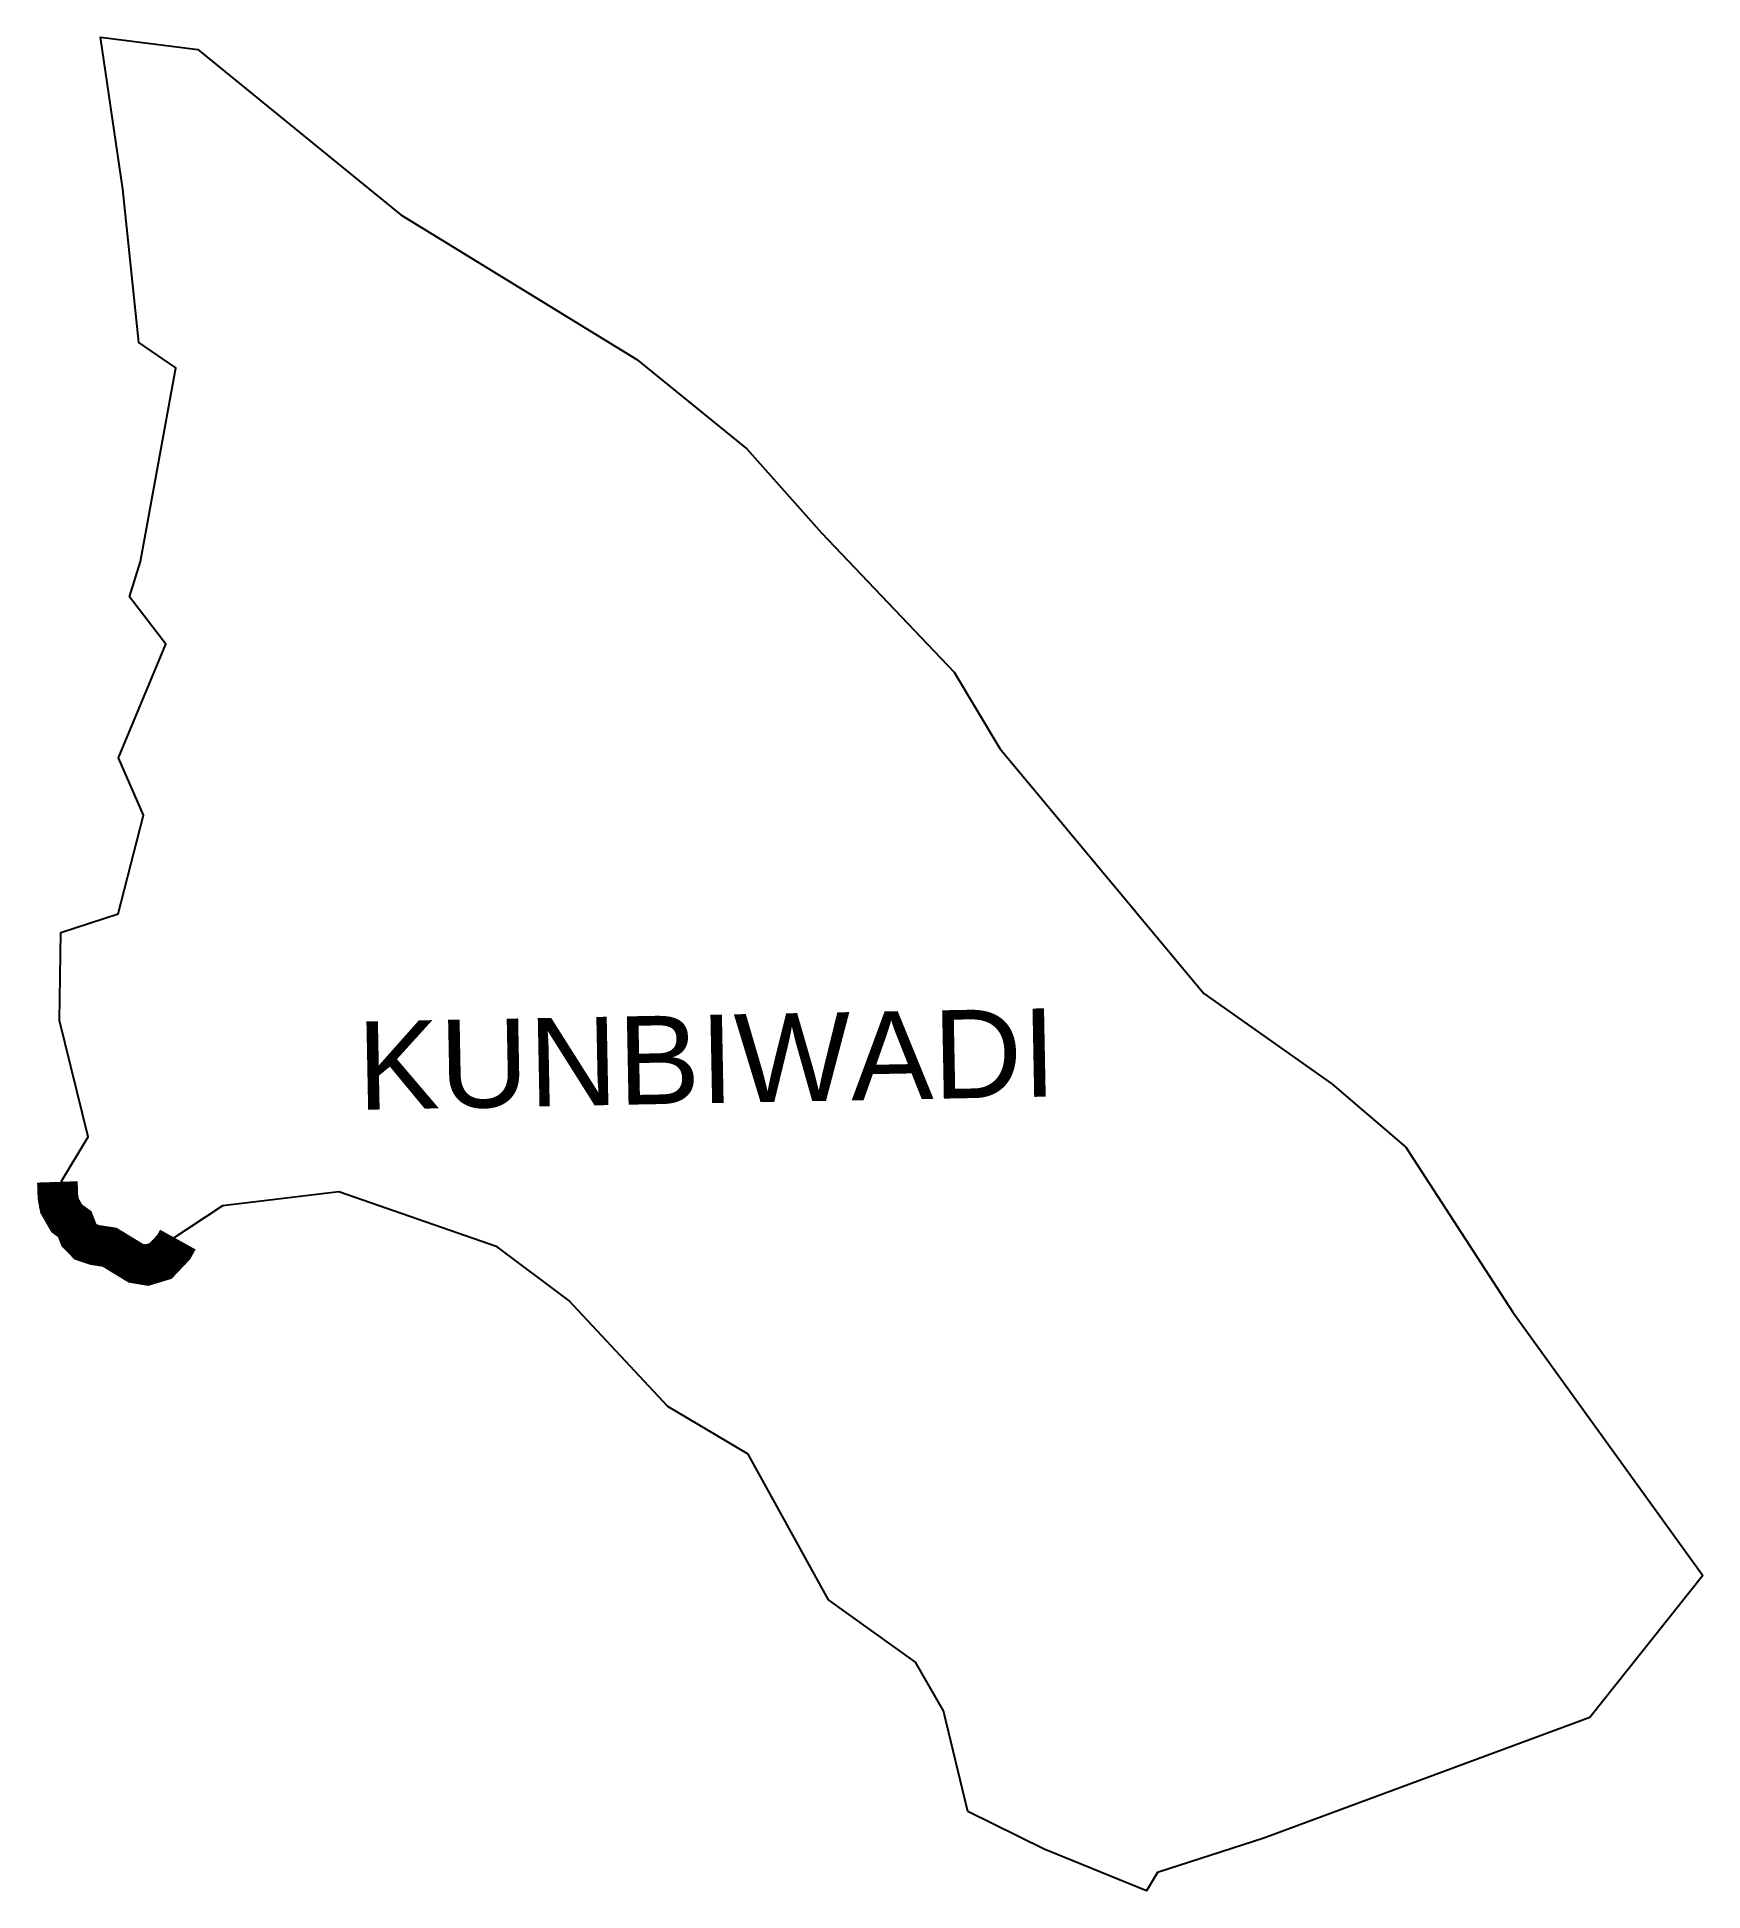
# Model space of a CAD drawing. Header units: metres. Extents: x 283340 to 285391, y 2014892 to 2017175.
import ezdxf

# ---------------------------------------------------------------- set-up
doc = ezdxf.new("R2010")
doc.units = ezdxf.units.M
for name, color, linetype in [('NATURALLY PROTECTED', 3, 'Continuous'), ('village', 4, 'Continuous'), ('VILLAGE NAME', 250, 'Continuous')]:
    doc.layers.add(name, color=color, linetype=linetype)
doc.styles.get("Standard").update_dxf_attribs({"font": 'simplex.shx'})

msp = doc.modelspace()

# ---------------------------------------------------------------- linework, layer by layer
at = {"layer": 'NATURALLY PROTECTED', "flags": 128}
msp.add_lwpolyline([(283364.7, 2015765.3, 50, 50, 0), (283365.3, 2015747, 50, 50, 0), (283367.4, 2015735.8, 50, 50, 0), (283376.2, 2015720.4, 50, 50, 0), (283386.1, 2015713.2, 50, 50, 0), (283391.2, 2015699.9, 50, 50, 0), (283394.2, 2015696.9, 50, 50, 0), (283399.4, 2015691.5, 50, 50, 0), (283411.1, 2015687.6, 50, 50, 0), (283428.9, 2015684.9, 50, 50, 0), (283442.7, 2015676.5, 50, 50, 0), (283461.2, 2015665.2, 50, 50, 0), (283475, 2015662.9, 50, 50, 0), (283491.8, 2015668, 50, 50, 0), (283507.8, 2015684.9, 50, 50, 0), (283513, 2015694.3, 0, 0, 0)], format="xyseb", dxfattribs=at)
at = {"layer": 'village'}
msp.add_polyline3d([(285390.6, 2015280.9, 0), (285251.2, 2015105.8, 0), (284849.9, 2014957.2, 0), (284719.2, 2014915.1, 0), (284705.4, 2014892.4, 0), (284579.5, 2014943.6, 0), (284485.5, 2014990.3, 0), (284455.5, 2015114.1, 0), (284421.3, 2015174, 0), (284314, 2015250.9, 0), (284215.2, 2015430.2, 0), (284116.2, 2015488.6, 0), (283994.3, 2015619.3, 0), (283906, 2015685.4, 0), (283711.1, 2015753, 0), (283568, 2015736, 0), (283479.9, 2015677.6, 0), (283399.7, 2015699.8, 0), (283369.6, 2015766.1, 0), (283402.6, 2015820.7, 0), (283367.3, 2015964, 0), (283369, 2016072.4, 0), (283439.5, 2016095.3, 0), (283470.9, 2016216.8, 0), (283439.8, 2016287.3, 0), (283498.2, 2016427.4, 0), (283453.3, 2016485.8, 0), (283466.9, 2016529.2, 0), (283510.5, 2016767.5, 0), (283464.9, 2016798.9, 0), (283445.2, 2016987.6, 0), (283417.6, 2017174.8, 0), (283537.4, 2017159.6, 0), (283787.7, 2016956.1, 0), (284078.2, 2016778, 0), (284213.4, 2016667.7, 0), (284305.5, 2016564.6, 0), (284468.9, 2016392.9, 0), (284525.1, 2016299, 0), (284776.2, 2015997.1, 0), (284933.6, 2015886, 0), (285024.7, 2015808.2, 0), (285156.7, 2015604.8, 0)], close=True, dxfattribs=at)

# ---------------------------------------------------------------- texts
at = {"layer": 'VILLAGE NAME', "insert": (283732.7, 2015962.7), "char_height": 108.748, "attachment_point": 1, "rotation": 1.1028}
msp.add_mtext_dynamic_manual_height_columns('{\\fArial|b0|i0|c0|p34;KUNBIWADI}', width=726.929, gutter_width=543.7, heights=[0], dxfattribs=at)

doc.saveas('drawing.dxf')
